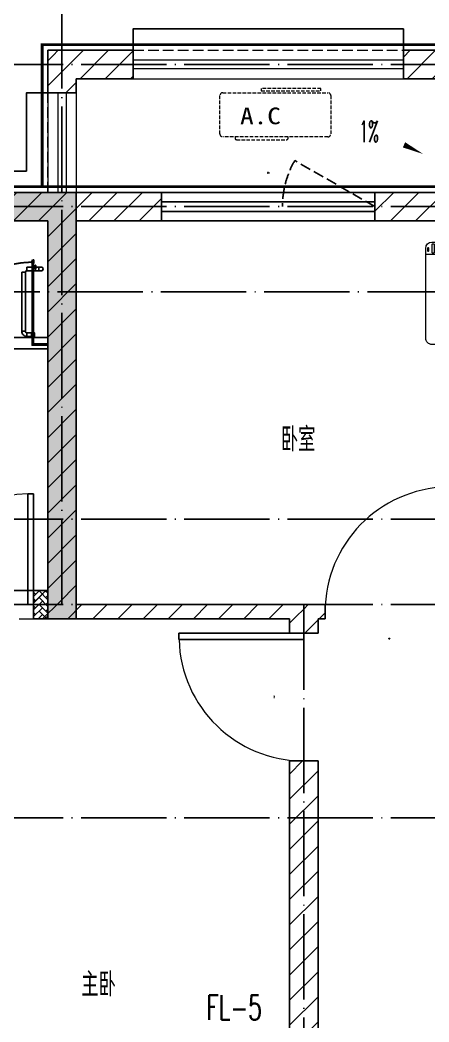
# Model space of a CAD drawing. Extents: x 27938 to 1507990, y 110129 to 923079.
# Drawn here: x 1227769 to 1230644, y 584188 to 591237 of the extents above; entities that cross this region are included whole.
import ezdxf

# ---------------------------------------------------------------- set-up
doc = ezdxf.new("R2010")
doc.units = 0
doc.header["$LTSCALE"] = 1000
doc.header["$MEASUREMENT"] = 0
doc.linetypes.add('DASH', pattern=[0.35, 0.25, -0.1])
doc.linetypes.add('DOTE', pattern=[2.42, 2, -0.2, 0.02, -0.2])
for name, color, linetype in [('----建筑底图', 8, 'Continuous'), ('COLUMN', 9, 'Continuous'), ('DIM_废水', 31, 'Continuous'), ('DOTE', 1, 'Continuous'), ('IP-bath&kitchen-JOHNSON', 4, 'Continuous'), ('LVTRY', 6, 'Continuous'), ('P-bath&kitchen-JOHNSON', 4, 'Continuous'), ('PUB_HATCH', 8, 'Continuous'), ('PUB_TEXT', 4, 'Continuous'), ('WALL', 9, 'Continuous'), ('WINDOW', 4, 'Continuous'), ('WINDOW_TEXT', 7, 'Continuous'), ('保温', 6, 'Continuous'), ('看线', 251, 'Continuous')]:
    doc.layers.add(name, color=color, linetype=linetype)
doc.layers.add('S-L主梁线', color=4, linetype='DASH', plot=False)
for name, color, linetype, lineweight in [('平面-排水沟', 86, 'Continuous', 15), ('平面-栏杆', 135, 'Continuous', 15), ('平面-看线', 45, 'Continuous', 15), ('平面-空调预留孔', 173, 'Continuous', 15)]:
    doc.layers.add(name, color=color, linetype=linetype, lineweight=lineweight)
doc.styles.add('_TCH_DIM', font='SIMPLEX.shx', dxfattribs={"width": 0.7, "bigfont": 'GBCBIG.shx'})
doc.styles.add('_TCH_WINDOW', font='SIMPLEX.shx', dxfattribs={"width": 0.7, "height": 3.5, "bigfont": 'GBCBIG.shx'})
doc.styles.add('_TWT_SERIAL', font='SIMPLEX', dxfattribs={"width": 0.8, "height": 3.5, "bigfont": 'HZTXT'})
doc.styles.get("Standard").update_dxf_attribs({"font": 'gbenor.shx', "bigfont": 'gbcbig.shx'})
doc.styles.add('黑体', font='simhei.ttf')
pattern_1 = [(45, (0, 89.76), (-88.3884, 88.3884), [])]

# ---------------------------------------------------------------- blocks, each defined once
blk = doc.blocks.new('rrrrrrrrrrrra')
at = {"color": 0}
for p, q in [((-112.4, 458.7), (-112.4, 324.3)), ((252.6, 483.7), (-87.4, 483.7)), ((277.6, 324.3), (277.6, 458.7)), ((-112.4, 324.3), (-63.7, -103.4)), ((277.6, 324.3), (227.5, -115.6)), ((-59.1, 271.1), (224.3, 271.1)), ((-20.6, 232.4), (-34.2, 153.6)), ((185.8, 232.4), (-20.6, 232.4)), ((185.8, 232.4), (199.4, 153.6)), ((191.3, 200.5), (-26.1, 200.5))]:
    blk.add_line(p, q, dxfattribs=at)
for centre, radius, start, end in [((-87.4, 458.7), 25, 90, 180), ((252.6, 458.7), 25, 0, 90), ((-59.1, 324.3), 53.3, 180, 270), ((224.3, 324.3), 53.3, 270, 0), ((-322.6, 209.8), 293.8, 333.53685, 351.48282), ((487.8, 209.8), 293.8, 188.51718, 206.46315), ((149, -3.2), 224.1, 158.52022, 180), ((16.2, -3.2), 224.1, 0, 21.47978), ((83.8, -63.6), 152.8, 195.07732, 340.11812)]:
    blk.add_arc(centre, radius, start, end, dxfattribs=at)
blk = doc.blocks.new('A$C1E0F638F')
at = {"color": 0}
for points in [[(499.7, 435.1), (499.7, 85.1), (0, 85.1), (0, 435.1)], [(269.9, 30), (229.9, 30), (229.9, 195), (269.9, 195)], [(119.9, 0), (179.9, 0), (179.9, 60), (119.9, 60)], [(146.9, 55), (152.9, 55), (152.9, 5), (146.9, 5)], [(229.9, 30), (269.9, 30), (269.9, 10), (229.9, 10)], [(379.9, 0), (319.9, 0), (319.9, 60), (379.9, 60)], [(352.9, 55), (346.9, 55), (346.9, 5), (352.9, 5)]]:
    blk.add_lwpolyline(points, close=True, dxfattribs=at)
blk.add_lwpolyline([(269.9, 60), (279.9, 60), (279.9, 0), (219.9, 0), (219.9, 60), (229.9, 60)], dxfattribs=at)
blk.add_circle((249.9, 236.3), 26, dxfattribs=at)
blk = doc.blocks.new('$lvtry$00000171')
at = {"color": 0}
for p, q in [((-74, 11), (-11, 74)), ((-70, -27), (27, 70)), ((-53, -53), (53, 53)), ((-27, -70), (70, 27)), ((11, -74), (74, -11))]:
    blk.add_line(p, q, dxfattribs=at)
blk.add_circle((0, 0), 75, dxfattribs=at)
blk.add_point((0, 0), dxfattribs=at)
blk = doc.blocks.new('135')
blk.add_hatch(color=0).paths.add_polyline_path([(4.8, 1.8), (3.6, -1), (-4.7, 2.5), (-3.5, 5.3)])
at = {"color": 0}
for p, q in [((-6.3, 2.6), (5.4, -2.3)), ((-5.7, 2.9), (-5.2, 2.7)), ((-5.6, 18.9), (-3.4, 19.4)), ((-3.4, 19.4), (-5.5, 19.4)), ((5.2, 10.9), (-5.3, 10.9)), ((5.2, 9.7), (-5.2, 9.7)), ((-5.2, 2.7), (-3.8, 5.9)), ((-5, 10.9), (-5, 30.5)), ((-3.8, 5.9), (5.4, 2.1)), ((0, 0), (0, 39.1)), ((5.6, 18.9), (3.4, 19.3)), ((3.4, 19.3), (5.6, 19.3)), ((4.1, -1.2), (5.4, 2.1)), ((5, 10.9), (5, 32.3)), ((4.1, -1.2), (5.7, -1.8))]:
    blk.add_line(p, q, dxfattribs=at)
for centre, radius, start, end in [((6.2, 15.8), 13.5, 151.01474, 204.84033), ((13.5, 4.2), 20.5, 163.09243, 182.0012), ((-6, 3.6), 1, 184.22753, 248.46611), ((8.6, 15.5), 14.6, 166.278, 198.09535), ((13.5, 4.2), 19.5, 163.74431, 182.52687), ((-5.5, 3.3), 0.5, 181.9385, 247.25971), ((-5.2, 22.1), 0.5, 335.76434, 151.01474), ((3.8, 18.1), 9.42, 155.76434, 171.97728), ((5.2, 22.3), 0.5, 29.84246, 204.57404), ((-5.9, 17.2), 11.7, 10.47502, 24.57404), ((29.1, 6.7), 24, 172.94395, 199.23182), ((-6.3, 15.4), 12.4, 338.64492, 16.0476), ((-6, 15.8), 13.4, 334.91114, 29.84246), ((26.4, 6.3), 20.6, 169.14538, 199.95258), ((5.9, -1.2), 1.17, 247.45971, 19.95258), ((5.9, -1.4), 0.5, 247.45971, 19.23182)]:
    blk.add_arc(centre, radius, start, end, dxfattribs=at)
blk.add_open_spline([(-5, 30.5), (-4.1, 31.3), (-2.3, 33), (0.9, 29.2), (3.5, 31.1), (5, 32.3)], degree=3, knots=[0, 0, 0, 0, 3.066329, 6.218313, 11.124135, 11.124135, 11.124135, 11.124135], dxfattribs=at)
blk = doc.blocks.new('SDFAWERAWER')
at = {"layer": 'LVTRY', "color": 0}
for p, q in [((593941.2, -1242210.1), (593783.7, -1242594.8)), ((593964.6, -1242219.7), (593807.2, -1242604.4)), ((593941.2, -1242210.1), (593964.6, -1242219.7)), ((593987.8, -1242190.5), (593978.2, -1242214)), ((594007.5, -1242226), (593978.2, -1242214)), ((594017.1, -1242202.5), (593987.8, -1242190.5)), ((594015.8, -1242220.4), (594027.2, -1242192.7)), ((594015.8, -1242220.4), (594021.7, -1242222.8)), ((594025.7, -1242203.9), (594018.5, -1242221.5)), ((594018.5, -1242221.5), (594021.5, -1242220.3)), ((594025.4, -1242210.8), (594021.5, -1242220.3)), ((594022.6, -1242220.7), (594021.7, -1242222.8)), ((594021.7, -1242222.8), (594023.9, -1242221.9)), ((594022.6, -1242211.4), (594029.8, -1242193.8)), ((594024.2, -1242221.4), (594023.9, -1242221.9)), ((594025.4, -1242210.8), (594031.1, -1242196.8)), ((594027.2, -1242192.7), (594033, -1242195.1)), ((594027.7, -1242234.3), (594078.4, -1242255)), ((594029.8, -1242193.8), (594031.1, -1242196.8)), ((594032.2, -1242197.2), (594033, -1242195.1)), ((594033, -1242195.1), (594034, -1242197.4)), ((594033.8, -1242197.9), (594034, -1242197.4)), ((594047.3, -1242200.9), (594035.9, -1242228.7)), ((594035.9, -1242228.7), (594038.6, -1242229.7)), ((594037.3, -1242210.8), (594088, -1242231.6)), ((594038.6, -1242229.7), (594045.2, -1242213.6)), ((594038.6, -1242229.7), (594041.6, -1242228.5)), ((594041.6, -1242228.5), (594051.2, -1242205)), ((594049.9, -1242202), (594043.3, -1242218.2)), ((594047.3, -1242200.9), (594049.9, -1242202)), ((594049.9, -1242202), (594051.2, -1242205)), ((594057.1, -1242246.3), (594066.7, -1242222.8)), ((593783.7, -1242594.8), (593807.2, -1242604.4)), ((593803.2, -1242641.3), (593812.8, -1242617.9)), ((593803.2, -1242641.3), (593832.6, -1242653.3)), ((593812.8, -1242617.9), (593842.2, -1242629.9)), ((593842.2, -1242629.9), (593832.6, -1242653.3)), ((593833.8, -1242656.3), (593832.6, -1242653.3)), ((593845.2, -1242628.6), (593833.8, -1242656.3)), ((593836.5, -1242657.4), (593833.8, -1242656.3)), ((593847.8, -1242629.7), (593836.5, -1242657.4)), ((593845.2, -1242628.6), (593842.2, -1242629.9)), ((593847.8, -1242629.7), (593845.2, -1242628.6)), ((593847.1, -1242661.8), (593858.5, -1242634.1)), ((593849.8, -1242662.9), (593861.2, -1242635.2)), ((593852.1, -1242661.9), (593862.1, -1242637.4)), ((593858.5, -1242634.1), (593861.2, -1242635.2)), ((593861.2, -1242635.2), (593862.1, -1242637.4)), ((593847.1, -1242661.8), (593849.8, -1242662.9))]:
    blk.add_line(p, q, dxfattribs=at)
blk.add_lwpolyline([(593823.5, -1242717), (594045.8, -1242173.9), (594036.5, -1242170.2), (593814.2, -1242713.2)], close=True, dxfattribs=at)
blk.add_arc((594075.3, -1242240), 15.3, 281.79322, 33.70188, dxfattribs=at)
for centre, major_axis, start_param, end_param in [((593974.2, -1242223.6), (3.93, 9.6), 0, 1.570796), ((593816.8, -1242608.3), (13.5, 33.1), 1.570796, 3.141593), ((593816.8, -1242608.3), (3.93, 9.6), 1.570796, 3.141593)]:
    blk.add_ellipse(centre, major_axis=major_axis, ratio=1, start_param=start_param, end_param=end_param, dxfattribs=at)
at = {"layer": 'P-bath&kitchen-JOHNSON', "color": 0, "linetype": 'DASH'}
blk.add_arc((593809.8, -1242714), 586.2, 67.53695, 157.13247, dxfattribs=at)
at = {"layer": 'LVTRY', "color": 8, "xscale": -1, "rotation": 157.7329157530927}
blk.add_blockref('135', (594045.3, -1242161.9), dxfattribs=at)
blk = doc.blocks.new('A$C5DCB2F21')
at = {"layer": 'IP-bath&kitchen-JOHNSON', "color": 0}
for p, q in [((-68.3, -213.2), (-157.7, -275)), ((-0.1, -261.4), (-0.1, -424.7)), ((68.2, -213.2), (157.6, -275))]:
    blk.add_line(p, q, dxfattribs=at)
for centre, major_axis, ratio, start_param, end_param in [((0, -178.8), (-51, 0), 0.990052, -1.36297, 4.504563), ((0, -177.8), (-26.8, 0), 0.994812, -1.167677, 4.309269)]:
    blk.add_ellipse(centre, major_axis=major_axis, ratio=ratio, start_param=start_param, end_param=end_param, dxfattribs=at)
at = {"layer": 'LVTRY', "color": 0}
for p, q in [((73.6, 0), (-73.6, 0)), ((-10.5, -173.5), (-10.5, -49.3)), ((10.6, -173.5), (10.6, -49.3))]:
    blk.add_line(p, q, dxfattribs=at)
blk.add_lwpolyline([(73.6, 0), (73.6, -15.8), (-73.6, -15.8), (-73.6, 0)], dxfattribs=at)
for points in [[(-26.3, -30.7, -0.364142), (-37.8, -15.8, -0.020495)], [(-10.5, -49.4, 0.214893), (-26.3, -30.7, 7.649644)], [(10.6, -49.3, -0.21439), (26.3, -30.7, -7.649644)], [(26.3, -30.7, 0.364142), (37.8, -15.8, 0.020495)]]:
    blk.add_lwpolyline(points, format="xyb", dxfattribs=at)
blk.add_arc((0, -173.5), 10.5, 180, 0, dxfattribs=at)
for centre, major_axis, ratio, start_param, end_param in [((0, -181.3), (53.6, 0), 0.987577, 1.76809, 7.656688), ((-12.4, -164.7), (0, 1.43), 0.85, -1.570796, 4.712389), ((-12.4, -189.2), (0, 1.43), 0.85, 4.712389, 10.995574), ((12.5, -164.7), (0, 1.43), 0.85, 4.712389, 10.995574), ((12.5, -189.2), (0, 1.43), 0.85, 4.712389, 10.995574)]:
    blk.add_ellipse(centre, major_axis=major_axis, ratio=ratio, start_param=start_param, end_param=end_param, dxfattribs=at)
blk = doc.blocks.new('GDGDRGDGRD')
at = {"layer": 'IP-bath&kitchen-JOHNSON', "color": 0}
for p, q in [((490532.6, 524228.1), (491882.6, 524228.1)), ((490532.6, 524193.1), (491182.6, 524193.1)), ((490532.6, 524183.1), (491182.6, 524183.1)), ((491182.6, 524183.1), (491182.6, 524193.1)), ((491882.6, 524183.1), (491782.6, 524183.1)), ((491782.6, 524173.1), (491782.6, 524183.1)), ((491882.6, 524173.1), (491782.6, 524173.1)), ((490532.6, 524148.1), (491882.6, 524148.1))]:
    blk.add_line(p, q, dxfattribs=at)
for points in [[(490532.6, 525048.5), (490532.6, 524148.1), (490282.6, 524148.1)], [(490482.6, 525048.5), (490482.6, 524248.1), (490282.6, 524248.1)]]:
    blk.add_lwpolyline(points, dxfattribs=at)
at = {"layer": 'LVTRY', "color": 0}
blk.add_lwpolyline([(490882.6, 522448.5), (490282.6, 522448.5), (490282.6, 523348.5), (490882.6, 523348.5)], close=True, dxfattribs=at)
at = {"layer": 'IP-bath&kitchen-JOHNSON', "color": 8}
for name, p, rotation in [('A$C5DCB2F21', (490532.6, 524673.5), 90.008488524447), ('SDFAWERAWER', (-528535.9, 1449333.6), 22.25976934310711)]:
    blk.add_blockref(name, p, dxfattribs=dict(at, rotation=rotation))
at = {"layer": 'LVTRY', "color": 8, "xscale": -0.6666666667107826, "yscale": 0.6666666667107826}
for p in [(490662.6, 524918.5), (490412.6, 524018.5)]:
    blk.add_blockref('$lvtry$00000171', p, dxfattribs=at)
at = {"layer": 'LVTRY', "color": 8, "extrusion": (0, 0, -1), "xscale": -1, "zscale": -1, "rotation": 270}
blk.add_blockref('rrrrrrrrrrrra', (-490766.3, 523665.7), dxfattribs=at)
at = {"layer": 'LVTRY', "color": 8, "xscale": -1, "rotation": 270}
blk.add_blockref('A$C1E0F638F', (490347.5, 522648.8), dxfattribs=at)
blk = doc.blocks.new('GFDGFSDFGD')
at = {"layer": 'PUB_HATCH'}
blk.add_hatch(color=256, dxfattribs=at).paths.add_polyline_path([(447016.7, 373023.7), (447016.7, 372823.7), (447316.6, 372823.7), (447316.6, 370023.7), (447516.6, 370023.7), (447516.6, 373023.7)])
at = {"layer": 'COLUMN', "color": 6}
for p, q in [((447516.6, 373023.7), (447016.7, 373023.7)), ((447516.6, 370023.7), (447516.6, 373023.7)), ((447016.7, 372823.7), (447316.6, 372823.7)), ((447316.6, 372823.7), (447316.6, 370023.7)), ((447316.6, 370023.7), (447516.6, 370023.7))]:
    blk.add_line(p, q, dxfattribs=at)
blk = doc.blocks.new('GDFGDGRD')
at = {"layer": '保温', "linetype": 'ByBlock', "ltscale": 10}
h = blk.add_hatch(dxfattribs=at)
h.set_pattern_fill('AR-HBONE', color=251, scale=55)
h.set_pattern_definition([(45, (0, 0), (0, 47.4157523), [100.584, -33.528]), (135, (23.708, 23.708), (3e-15, 47.4157523), [100.584, -33.528])])
h.paths.add_polyline_path([(443916.5, 370023.7), (443916.5, 370223.7), (444016.5, 370223.7), (444016.5, 370023.7)])
blk = doc.blocks.new('A$C001338C2')
for p, q in [((845, 303.6), (55, 303.6)), ((109.1, 214.8), (109.1, 303.6)), ((0, 248.6), (0, 22)), ((900, 22), (900, 248.6)), ((22, 0), (878, 0))]:
    blk.add_line(p, q)
at = {"lineweight": 5}
for p, q in [((900, 214.8), (0, 214.8)), ((900, 143.2), (0, 143.2))]:
    blk.add_line(p, q, dxfattribs=at)
for points in [[(73.1, 275), (56.8, 275, -0.414214), (51.3, 280.5), (51.3, 283.4, -0.414214), (56.8, 288.9), (73.1, 288.9, -0.414214), (78.6, 283.4), (78.6, 280.5, -0.414214)], [(89.2, 226.4), (22.2, 226.4, -0.414214), (16.7, 231.9), (16.7, 243.1, -0.414214), (22.2, 248.6), (89.2, 248.6, -0.414214), (94.7, 243.1), (94.7, 231.9, -0.414214)]]:
    blk.add_lwpolyline(points, format="xyb", close=True)
for centre, radius, start, end in [((55, 248.6), 55, 90, 180), ((845, 248.6), 55, 360, 90), ((22, 22), 22, 180, 270), ((878, 22), 22, 270, 360)]:
    blk.add_arc(centre, radius, start, end)
blk = doc.blocks.new('gsergvr')
at = {"layer": '平面-空调预留孔', "linetype": 'DASH', "ltscale": 0.1}
for p, q in [((34075.4, 17176.2), (34075.4, 17166.2)), ((34085.4, 17156.2), (34438.2, 17156.2)), ((34448.2, 17166.2), (34448.2, 17176.2))]:
    blk.add_line(p, q, dxfattribs=at)
blk.add_lwpolyline([(34728.6, 17176.2), (33988.6, 17176.2, -0.414214), (33968.6, 17196.2), (33968.6, 17466.2, -0.414214), (33988.6, 17486.2), (34728.6, 17486.2, -0.414214), (34748.6, 17466.2), (34748.6, 17196.2, -0.414214)], format="xyb", close=True, dxfattribs=at)
blk.add_lwpolyline([(34679.3, 17515.3), (34259.5, 17515.3), (34259.5, 17500.2), (34679.3, 17500.2)], close=True, dxfattribs=at)
for centre, start, end in [((34085.4, 17166.2), 180, 270), ((34438.2, 17166.2), 270, 0)]:
    blk.add_arc(centre, 10, start, end, dxfattribs=at)
at = {"layer": '平面-空调预留孔', "color": 251, "linetype": 'DASH', "ltscale": 0.1, "true_color": 0x636466, "style": '黑体', "width": 1.2}
blk.add_text('A.C', height=117.05, dxfattribs=at).set_placement((34110.9, 17264.8))
blk = doc.blocks.new('rtyryrtyeeretee')
at = {"layer": '平面-空调预留孔'}
blk.add_blockref('gsergvr', (635673.5, 326705.8), dxfattribs=at)
blk = doc.blocks.new('$WINLIB2D$00000001')
at = {"color": 0}
for points in [[(-0.5, 0.5), (-0.5, -0.5)], [(-0.5, 0.5), (0.5, 0.5)], [(0.5, -0.5), (0.5, 0.5)], [(0.5, 0.1667), (-0.5, 0.1667)], [(0.5, -0.1667), (-0.5, -0.1667)], [(-0.5, -0.5), (0.5, -0.5)]]:
    blk.add_lwpolyline(points, dxfattribs=at)
blk = doc.blocks.new('$DorLib2D$00000001')
for p, q in [((0.45, 0.975), (0.5, 0.975)), ((0.45, 0), (0.45, 0.975)), ((0.5, 0), (0.5, 0.975)), ((0.5, 0), (0.45, 0))]:
    blk.add_line(p, q)
at = {"lineweight": 13}
blk.add_arc((0.475, 0), 0.975, 91.46928, 180, dxfattribs=at)
blk = doc.blocks.new('A$C149A4CC3')
at = {"layer": 'PUB_HATCH'}
h = blk.add_hatch(dxfattribs=at)
h.set_pattern_fill('普通砖', color=256, scale=50, style=0)
h.set_pattern_definition(pattern_1)
h.paths.add_polyline_path([(1900, -15710.1), (1700, -15510.1), (1700, -15810.1), (1900, -15810.1)])
h = blk.add_hatch(dxfattribs=at)
h.set_pattern_fill('普通砖', color=256, scale=50, style=0)
h.set_pattern_definition(pattern_1)
h.paths.add_polyline_path([(1700, -15510.1), (1900, -15710.1), (2300, -15710.1), (2300, -15510.1)])
h = blk.add_hatch(dxfattribs=at)
h.set_pattern_fill('普通砖', color=256, scale=50, style=0)
h.set_pattern_definition(pattern_1)
h.paths.add_polyline_path([(4200, -15710.1), (4600, -15710.1), (4800, -15510.1), (4200, -15510.1)])
h = blk.add_hatch(dxfattribs=at)
h.set_pattern_fill('普通砖', color=256, scale=50, style=0)
h.set_pattern_definition(pattern_1)
h.paths.add_polyline_path([(1800, -16510.1), (1400.1, -16510.1), (1400.1, -16710.1), (1700, -16710.1), (1800, -16643.4)])
h = blk.add_hatch(dxfattribs=at)
h.set_pattern_fill('普通砖', color=256, scale=50, style=0)
h.set_pattern_definition(pattern_1)
h.paths.add_polyline_path([(1900, -16710.1), (2500, -16710.1), (2500, -16510.1), (1800, -16510.1), (1800, -16643.4)])
h = blk.add_hatch(dxfattribs=at)
h.set_pattern_fill('普通砖', color=256, scale=50, style=0)
h.set_pattern_definition(pattern_1)
h.paths.add_polyline_path([(4700, -16510.1), (4000, -16510.1), (4000, -16710.1), (4600, -16710.1), (4700, -16643.4)])
h = blk.add_hatch(dxfattribs=at)
h.set_pattern_fill('普通砖', color=256, scale=50, style=0)
h.set_pattern_definition(pattern_1)
h.paths.add_polyline_path([(1800, -16643.4), (1700, -16710.1), (1700, -19310.1), (1800, -19410.1), (1900, -19410.1), (1900, -16710.1)])
h = blk.add_hatch(dxfattribs=at)
h.set_pattern_fill('普通砖', color=256, scale=50, style=0)
h.set_pattern_definition(pattern_1)
h.paths.add_polyline_path([(1700, -19310.1), (1600, -19310.1), (1600, -19510.1), (1800, -19510.1), (1800, -19410.1)])
h = blk.add_hatch(dxfattribs=at)
h.set_pattern_fill('普通砖', color=256, scale=50, style=0)
h.set_pattern_definition(pattern_1)
h.paths.add_polyline_path([(1800, -19410.1), (1800, -19510.1), (3400, -19510.1), (3500, -19476.8), (3500, -19410.1)])
h = blk.add_hatch(dxfattribs=at)
h.set_pattern_fill('普通砖', color=256, scale=50, style=0)
h.set_pattern_definition(pattern_1)
h.paths.add_polyline_path([(3600, -19510.1), (3650, -19510.1), (3650, -19410.1), (3500, -19410.1), (3500, -19476.8)])
h = blk.add_hatch(dxfattribs=at)
h.set_pattern_fill('普通砖', color=256, scale=50, style=0)
h.set_pattern_definition(pattern_1)
h.paths.add_polyline_path([(3400, -19510.1), (3400, -19610.1), (3600, -19610.1), (3600, -19510.1), (3500, -19476.8)])
h = blk.add_hatch(dxfattribs=at)
h.set_pattern_fill('普通砖', color=256, scale=50, style=0)
h.set_pattern_definition(pattern_1)
h.paths.add_polyline_path([(3600, -23810.1), (3600, -20510.1), (3400, -20510.1), (3400, -23810.1), (3500, -23910.1)])
at = {"color": 8, "linetype": 'DASH', "ltscale": 0.8, "const_width": 20}
for points in [[(0, -16470.1), (1660, -16470.1), (1660, -15470.1), (4840, -15470.1), (4840, -16470.1), (6360, -16470.1), (6360, -15470.1), (8060, -15470.1), (8060, -14670.1), (10160, -14670.1), (10160, -13020.1), (14840, -13020.1), (14840, -14670.1), (16940, -14670.1), (16940, -15470.1), (18640, -15470.1), (18640, -16470.1), (20160, -16470.1), (20160, -15470.1), (23340, -15470.1), (23340, -16470.1), (25140, -16470.1)], [(1660, -16470.1), (4840, -16470.1)]]:
    blk.add_lwpolyline(points, dxfattribs=at)
at = {"layer": 'DOTE', "color": 169, "linetype": 'DOTE', "ltscale": 0.3}
for p, q in [((1800, -19410.1), (1800, -11458)), ((25039.9, -15610.1), (-25818.8, -15610.1)), ((25039.9, -16610.1), (-25818.8, -16610.1)), ((-25818.8, -17209.8), (25039.9, -17209.8)), ((25039.9, -18810.1), (-25818.8, -18810.1)), ((25039.9, -19410.1), (-25818.8, -19410.1)), ((3500, -19410.1), (3500, -26899.5)), ((25039.9, -20910.1), (-25818.8, -20910.1))]:
    blk.add_line(p, q, dxfattribs=at)
at = {"layer": 'WALL', "color": 8}
for p, q in [((1700, -15510.1), (1700, -15810.1)), ((1700, -15510.1), (2300, -15510.1)), ((2300, -15510.1), (2300, -15710.1)), ((4200, -15510.1), (4800, -15510.1)), ((4200, -15510.1), (4200, -15710.1)), ((1900, -15710.1), (1900, -15810.1)), ((1900, -15710.1), (2300, -15710.1)), ((4200, -15710.1), (4600, -15710.1)), ((1900, -15810.1), (1700, -15810.1)), ((1800, -16510.1), (1400.1, -16510.1)), ((2500, -16510.1), (1800, -16510.1)), ((2500, -16710.1), (2500, -16510.1)), ((4700, -16510.1), (4000, -16510.1)), ((4000, -16510.1), (4000, -16710.1)), ((1400.1, -16710.1), (1700, -16710.1)), ((1700, -16710.1), (1700, -19310.1)), ((1900, -16710.1), (2500, -16710.1)), ((1900, -16710.1), (1900, -19410.1)), ((4000, -16710.1), (4600, -16710.1)), ((1700, -19310.1), (1600, -19310.1)), ((1600, -19310.1), (1600, -19510.1)), ((1900, -19410.1), (3500, -19410.1)), ((3650, -19410.1), (3500, -19410.1)), ((3650, -19510.1), (3650, -19410.1)), ((1600, -19510.1), (1800, -19510.1)), ((1800, -19510.1), (3400, -19510.1)), ((3400, -19510.1), (3400, -19610.1)), ((3600, -19510.1), (3650, -19510.1)), ((3600, -19610.1), (3600, -19510.1)), ((3400, -19610.1), (3600, -19610.1)), ((3600, -20510.1), (3400, -20510.1)), ((3400, -20510.1), (3400, -23810.1)), ((3600, -23810.1), (3600, -20510.1))]:
    blk.add_line(p, q, dxfattribs=at)
at = {"layer": 'WINDOW', "color": 8}
blk.add_line((800, -19310.1), (1600, -19310.1), dxfattribs=at)
at = {"layer": 'WINDOW', "color": 8, "linetype": 'DASH', "ltscale": 0.3}
blk.add_lwpolyline([(4000, -16610.1), (3436.9, -16285.5, 0.131485), (3350, -16610.1)], format="xyb", dxfattribs=at)
at = {"layer": '平面-排水沟', "color": 8}
blk.add_lwpolyline([(4053.8, -16103.3, 0, 0, 0), (4339.9, -16240.1, 0, 40, 0), (4204.6, -16175.4, 0, 0, 0)], format="xyseb", dxfattribs=at)
at = {"layer": '平面-栏杆', "color": 8}
for points in [[(4200, -15580.1), (2300, -15579.8)], [(4200, -15640.1), (2300, -15639.8)], [(1770.3, -15810.1), (1770, -16510.1)], [(1830.3, -15810.1), (1830, -16510.1)]]:
    blk.add_lwpolyline(points, dxfattribs=at)
at = {"layer": '平面-看线', "color": 8, "linetype": 'DASH', "ltscale": 0.3}
blk.add_line((1700, -16510.1), (1700.3, -15810.1), dxfattribs=at)
blk.add_lwpolyline([(2300, -15510.1), (4200, -15510.1)], dxfattribs=at)
at = {"layer": '平面-看线', "color": 8}
for points in [[(2300, -15710.1), (4200, -15710.1)], [(1900.3, -15810.1), (1900, -16510.1)]]:
    blk.add_lwpolyline(points, dxfattribs=at)
at = {"layer": '看线', "color": 8, "ltscale": 0.5}
for points in [[(2300, -15510.1), (2300, -15360.1), (4200, -15360.1), (4200, -15510.1)], [(1700.3, -15810.1), (1550.3, -15810.1), (1550.3, -16360.1), (0, -16360.1)]]:
    blk.add_lwpolyline(points, dxfattribs=at)
at = {"color": 8}
for name, p in [('GFDGFSDFGD', (-445616.6, -389533.8)), ('rtyryrtyeeretee', (-666732.1, -360001.1)), ('GDGDRGDGRD', (-490182.5, -541758.5))]:
    blk.add_blockref(name, p, dxfattribs=at)
at = {"color": 8, "xscale": -1}
blk.add_blockref('GDFGDGRD', (445616.6, -389533.8), dxfattribs=at)
at = {"layer": 'WINDOW', "color": 8}
ref = blk.add_blockref('$WINLIB2D$00000001', (3250, -16610.1), dxfattribs=dict(at, xscale=1500, yscale=-200, zscale=1500, rotation=359.9999999969686))
ref.add_attrib('A', 'C1514a', (3244.8, -16374.7), dxfattribs={"layer": 'WINDOW_TEXT', "color": 8, "ltscale": 0.5, "height": 4.25, "style": '_TCH_WINDOW', "width": 0.494118})
ref = blk.add_blockref('$DorLib2D$00000001', (4100, -19460.1), dxfattribs=dict(at, xscale=900, yscale=900, zscale=900, rotation=3.223884863770534e-09))
ref.add_attrib('A', 'M0922', (4095.1, -19651.9), dxfattribs={"layer": 'WINDOW_TEXT', "color": 8, "ltscale": 0.5, "height": 4.25, "rotation": 0, "style": '_TCH_WINDOW', "width": 0.494118})
ref = blk.add_blockref('$DorLib2D$00000001', (1200, -19410.1), dxfattribs=dict(at, xscale=800, yscale=800, zscale=800, rotation=6.01791841182132e-09))
ref.add_attrib('A', 'M0822', (1195.1, -19649.7), dxfattribs={"layer": 'WINDOW_TEXT', "color": 8, "ltscale": 0.5, "height": 4.25, "rotation": 0, "style": '_TCH_WINDOW', "width": 0.494118})
ref = blk.add_blockref('$DorLib2D$00000001', (3500, -20060.1), dxfattribs=dict(at, xscale=900, yscale=900, zscale=900, rotation=90.00000000129845))
ref.add_attrib('A', 'M0922', (3294.2, -20065), dxfattribs={"layer": 'WINDOW_TEXT', "color": 8, "ltscale": 0.5, "height": 4.25, "rotation": 90, "style": '_TCH_WINDOW', "width": 0.494118})
at = {"layer": '平面-空调预留孔', "color": 8, "xscale": -0.800000000046565, "yscale": 0.800000000046565, "zscale": 0.8000000000465646, "rotation": 89.99999976656984}
blk.add_blockref('A$C001338C2', (4600, -16859.8), dxfattribs=at)
at = {"layer": 'PUB_TEXT', "color": 8}
for s, p in [('卧室', (3338.7, -18332.3, 0)), ('主卧', (1935.2, -22167.6))]:
    blk.add_text(s, height=168.79, dxfattribs=at).set_placement(p)
at = {"layer": '平面-排水沟', "color": 7, "style": '_TCH_DIM', "width": 0.494118}
blk.add_text('1%', height=148.75, dxfattribs=at).set_placement((3889.7, -16156))
blk = doc.blocks.new('A$C63B2058D')
at = {"layer": 'S-L主梁线', "color": 0, "linetype": 'ByBlock', "lineweight": 18}
blk.add_line((15350, 5300), (15350, 4300), dxfattribs=at)
at = {"layer": 'S-L主梁线', "color": 0, "linetype": 'DASH', "lineweight": 18}
for p, q in [((15350, 1500), (13750, 1500)), ((13750, 1300), (15350, 1300))]:
    blk.add_line(p, q, dxfattribs=at)

msp = doc.modelspace()

# ---------------------------------------------------------------- block references
at = {"layer": '----建筑底图'}
msp.add_blockref('A$C149A4CC3', (1226263.6, 606534.1), dxfattribs=at)

# ---------------------------------------------------------------- next in the draw order: block references
at = {"layer": 'S-L主梁线', "color": 225, "linetype": 'ByBlock', "lineweight": 18}
msp.add_blockref('A$C63B2058D', (1212613.6, 585724), dxfattribs=at)

# ---------------------------------------------------------------- next in the draw order: texts
at = {"layer": 'DIM_废水', "color": 7, "style": '_TWT_SERIAL', "width": 0.64}
msp.add_text('FL-5', height=175, dxfattribs=at).set_placement((1229079.7, 584201.6))

doc.saveas('drawing.dxf')
